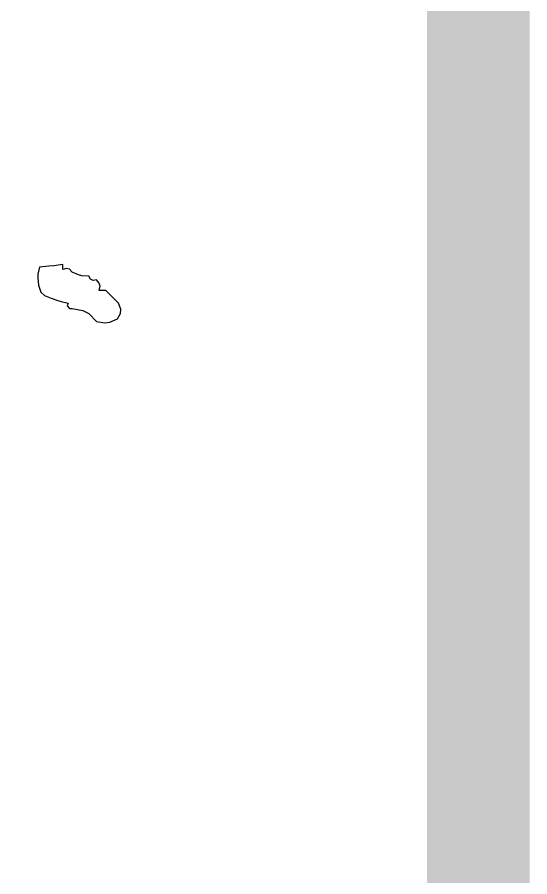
# Model space of a CAD drawing. Extents: x -737978 to 768813, y -372247 to 1140308.
# Drawn here: x -17507 to -17008, y -24090 to -23252 of the extents above; entities that cross this region are included whole.
import ezdxf

# ---------------------------------------------------------------- set-up
doc = ezdxf.new("R2010")
doc.units = 0
doc.header["$LTSCALE"] = 1000
doc.header["$MEASUREMENT"] = 0
doc.layers.get('0').update_dxf_attribs({"linetype": 'CONTINUOUS'})
doc.layers.add('PUB_TITLE', color=4, linetype='CONTINUOUS')

# ---------------------------------------------------------------- blocks, each defined once
blk = doc.blocks.new('黄履优')
for p, q in [((1.436974, 0.478436), (1.435887, 0.473884)), ((1.442993, 0.478909), (1.436974, 0.478436)), ((1.446, 0.479243), (1.442993, 0.478909)), ((1.451977, 0.480103), (1.446, 0.479243)), ((1.451977, 0.478769), (1.451977, 0.480103)), ((1.451977, 0.478102), (1.451977, 0.478769)), ((1.451977, 0.476769), (1.451977, 0.478102)), ((1.454267, 0.477571), (1.451977, 0.476769)), ((1.456291, 0.476993), (1.454267, 0.477571)), ((1.457811, 0.475102), (1.456291, 0.476993)), ((1.435887, 0.473884), (1.435711, 0.471426)), ((1.435711, 0.471426), (1.43614, 0.466766)), ((1.461921, 0.473398), (1.457811, 0.475102)), ((1.464207, 0.47287), (1.461921, 0.473398)), ((1.468647, 0.472601), (1.464207, 0.47287)), ((1.469663, 0.470609), (1.468647, 0.472601)), ((1.43614, 0.466766), (1.437758, 0.462338)), ((1.471445, 0.469718), (1.469663, 0.470609)), ((1.473648, 0.4701), (1.471445, 0.469718)), ((1.475385, 0.467969), (1.473648, 0.4701)), ((1.475315, 0.463432), (1.475845, 0.46613)), ((1.475845, 0.46613), (1.475385, 0.467969)), ((1.437758, 0.462338), (1.440047, 0.46005)), ((1.440047, 0.46005), (1.444475, 0.458431)), ((1.476982, 0.463432), (1.475315, 0.463432)), ((1.477816, 0.463432), (1.476982, 0.463432)), ((1.479483, 0.463432), (1.477816, 0.463432)), ((1.482817, 0.460098), (1.479483, 0.463432)), ((1.484484, 0.458431), (1.482817, 0.460098)), ((1.444475, 0.458431), (1.448719, 0.456833)), ((1.448719, 0.456833), (1.450903, 0.456161)), ((1.450903, 0.456161), (1.455311, 0.455097)), ((1.455311, 0.455097), (1.454792, 0.453513)), ((1.487818, 0.455097), (1.484484, 0.458431)), ((1.489171, 0.451318), (1.487818, 0.455097)), ((1.454792, 0.453513), (1.456145, 0.451709)), ((1.456145, 0.451709), (1.457811, 0.451763)), ((1.457811, 0.451763), (1.46486, 0.450512)), ((1.46486, 0.450512), (1.468626, 0.44853)), ((1.486984, 0.445095), (1.488945, 0.448599)), ((1.488945, 0.448599), (1.489171, 0.451318)), ((1.468626, 0.44853), (1.473648, 0.443428)), ((1.473648, 0.443428), (1.478952, 0.442552)), ((1.482059, 0.44294), (1.486984, 0.445095)), ((1.478952, 0.442552), (1.482059, 0.44294))]:
    blk.add_line(p, q)
blk = doc.blocks.new('TQ1')
at = {"xscale": 1056, "yscale": 1056, "zscale": 1056}
blk.add_blockref('黄履优', (-45670.41, -405422.44), dxfattribs=at)

msp = doc.modelspace()

# ---------------------------------------------------------------- linework, layer by layer
at = {"layer": 'PUB_TITLE', "color": 4, "const_width": 100}
msp.add_lwpolyline([(-97657.62, -42902.51), (-17057.62, -42902.51), (-17057.62, 14497.49), (-97657.62, 14497.49)], close=True, dxfattribs=at)

# ---------------------------------------------------------------- block references
at = {"xscale": 1.433507481003284, "yscale": 1.433507481003284, "zscale": 1.433507481003284}
msp.add_blockref('TQ1', (45808.51, 556956.06), dxfattribs=at)

doc.saveas('drawing.dxf')
